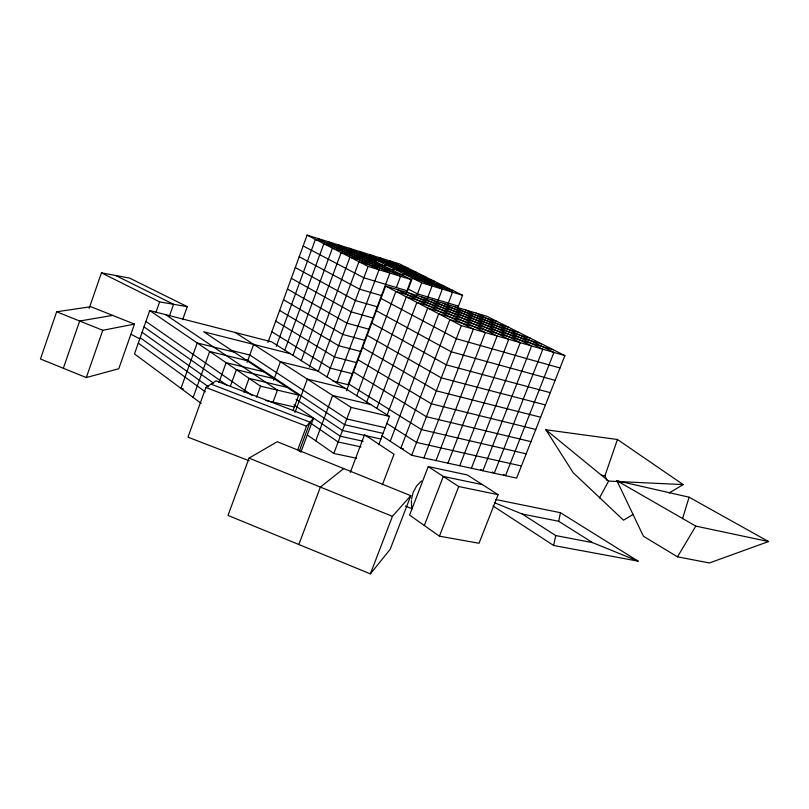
<?xml version="1.0" encoding="UTF-8"?>
<svg xmlns="http://www.w3.org/2000/svg" width="809" height="809" viewBox="0 0 809 809"><rect width="100%" height="100%" fill="white"/><g stroke="black" fill="none" stroke-linecap="round" stroke-linejoin="round"><path stroke-width="1.21" d="M495.705 499.517L560.465 512.714L638.119 561.153L553.669 545.499L555.722 535.568L522.199 514.008L494.623 502.793M638.119 561.153L592.481 542.596L558.695 521.269L560.465 512.714M411.548 499.123L413.207 492.206L416.605 485.997L421.519 480.9M682.533 518.721L689.096 497.201L616.913 480.728L643.448 536.276L677.497 556.835L709.422 562.963L768.55 541.545L689.096 497.201M56.66 311.778L40.45 358.994L86.3 377.57L118.781 368.722L134.446 324.126L90.891 306.702L56.66 311.778L102.763 330.294L134.446 324.126M63.335 368.267L79.676 321.021L112.633 315.399M606.871 480.253L604.97 475.692L617.449 439.499L545.883 429.761L573.187 472.709L623.496 520.177L633.275 514.362M89.172 308.31L101.449 272.845L129.592 278.084L187.253 306.651L182.622 319.676M86.3 377.57L102.763 330.294M378.764 444.667L389.483 416.402L271.581 341.813L149.756 310.575L134.486 353.917L201.208 403.408M155.904 312.486L159.636 301.909L187.253 306.651M169.475 315.925L173.591 304.305L115.677 275.495M193.159 397.441L209.683 351.48L246.907 360.592M300.827 452.302L313.467 418.314L216.003 380.827L205.891 387.491L187.981 437.173L249.223 460.786M218.936 382.586L226.126 362.695L263.673 371.766M230.373 386.237L236.37 369.693L274.13 378.723M247.079 362.442L253.632 344.412M243.994 392.314L249.071 378.359L287.074 387.359M267.971 342.369L307.096 235.126L399.434 263.896L462.576 295.275L457.611 308.28M256.524 397.168L260.538 386.186L149.756 310.575M276.294 346.333L315.409 239.393L408.049 268.173M273.664 380.2L280.43 361.734L317.664 370.967M284.738 350.368L323.843 243.721L416.807 272.522M249.051 458.116L228.017 515.424L370.38 573.874L390.181 549.301L410.79 495.695L277.254 441.724L249.051 458.116L392.426 516.344L410.79 495.695M273.027 402.124L277.436 390.14L165.623 314.65M292.919 355.545L332.418 248.11L374.931 261.256M301.221 360.804L341.125 252.58L383.79 265.726M293.05 410.547L298.754 395.136L203.656 331.761L290.391 353.705M309.26 367.246L349.963 257.11L392.78 270.267M295.012 412.438L307.339 379.118L345.018 388.269M318.24 371.564L358.953 261.722L401.911 274.888M297.732 449.814L306.5 426.201L313.467 418.314M299.239 451.25L310.039 422.197L211.028 384.113M326.947 377.075L368.085 266.404L307.096 235.126M375.74 262.187L376.529 260.043M337.171 382.02L379.037 269.751L317.775 238.453M315.753 440.834L332.661 395.48L370.744 404.551M384.487 266.606L385.286 264.452L425.686 276.941M346.464 390.737L385.62 286.083L486.937 316.319L564.884 355.606L516.627 478.099L411.68 455.275L381.888 435.798M393.366 271.096L394.175 268.932L434.696 281.421M298.855 544.508L320.394 487.089L343.724 468.583M356.708 458.268L333.844 453.465L351.116 407.412L235.166 332.479M396.38 287.549L400.586 276.334L338.809 245.006M356.678 395.834L395.864 291.432L497.515 321.648M402.386 275.657L403.206 273.472L443.848 285.971M406.158 292.949L411.194 279.57L349.164 248.232M406.573 293.485L412.368 278.094L453.141 290.583M366.649 402.144L406.28 296.873L508.264 327.069M416.665 296.074L421.681 282.776L359.418 251.427M350.327 472.365L364.546 434.696L394.023 454.223L382.374 484.803M376.802 408.565L416.898 302.414L519.206 332.58M427.061 299.178L432.067 285.951L369.571 254.592M387.127 415.108L427.698 308.047L530.33 338.192M437.345 302.242L442.341 289.096L379.623 257.717M390.231 441.259L438.7 313.801L541.646 343.896M447.529 305.276L452.514 292.201L389.574 260.822M411.68 455.275L461.322 325.602L385.62 286.083M370.38 573.874L392.426 516.344M423.916 457.934L473.396 329.111L397.401 289.602M428.244 466.601L409.576 515.111L439.429 536.175L479.019 543.274L498.111 494.673L467.278 474.934L428.244 466.601L458.723 486.533L498.111 494.673M436 460.564L485.329 332.56L409.051 293.07M447.933 463.163L497.11 335.978L420.559 296.509M424.31 525.516L443.292 476.44L482.508 484.682M459.724 465.721L508.75 339.345L431.945 299.906M439.429 536.175L458.723 486.533M471.384 468.259L520.258 342.682L443.19 303.264M599.469 497.899L608.621 481.092L683.201 484.601L669.094 493.005M677.497 556.835L695.801 526.113L768.55 541.545M601.299 475.348L604.97 475.692M555.722 535.568L592.481 542.596M522.199 514.008L558.695 521.269M360.986 446.922L338.142 441.987L310.605 423.117M403.297 448.742L400.859 448.206L449.905 319.646L553.164 349.7M363.14 441.249L340.296 436.243L293.991 404.813M380.897 439.024L342.46 430.489L296.033 399.292M383.041 433.381L344.624 424.725L247.847 360.318L244.187 359.429M183.309 388.917L180.973 388.391L197.224 342.976L234.195 352.117M521.4 465.984L416.584 442.452L386.641 423.279M265.787 400.475L294.365 406.998M385.185 427.728L346.788 418.961L249.779 355.02L230.262 350.186M526.184 453.829L421.509 429.599L348.942 384.123M260.538 386.186L298.754 395.136M351.116 407.412L389.483 416.402M530.987 441.653L426.444 416.716L353.493 371.968M332.752 380.938L348.103 384.7L389.867 273.058L328.343 241.749M535.791 429.458L431.389 403.802L358.043 359.783M352.239 373.647L330.274 368.135L271.854 331.751M540.614 417.222L436.344 390.848L362.614 347.577M356.385 362.563L334.43 356.931L275.738 321.102M545.448 404.955L441.309 377.864L367.195 335.331M360.541 351.46L338.607 345.696L279.631 310.434M550.292 392.668L446.295 364.849L371.786 323.064M364.707 340.336L342.794 334.441L283.524 299.734M368.874 329.182L346.98 323.165L287.438 289.025M555.146 380.341L451.291 351.804L376.387 310.767M373.06 318.008L351.187 311.859L291.351 278.286M560.01 367.994L456.296 338.718L380.999 298.44M377.247 306.803L355.394 300.533L295.275 267.536M461.322 325.602L564.884 355.606M381.443 295.578L359.621 289.187L299.209 256.756M406.998 290.724L363.848 277.811L303.142 245.946M458.43 306.115L417.495 293.869L408.232 289.096M368.085 266.404L411.194 279.57M421.681 282.776L462.576 295.275M405.299 506.11L412.226 508.76M205.891 387.491L306.5 426.201M101.449 272.845L159.636 301.909M476.188 313.113L553.932 352.431L505.514 475.682L503.491 474.418M465.317 309.867L542.839 349.225L494.269 473.235L492.256 471.971M454.314 306.581L531.614 345.969L482.892 470.757L480.88 469.493M131.139 334.36L139.997 338.971M616.913 480.728L695.801 526.113M493.055 505.999L553.669 545.499M617.449 439.499L683.201 484.601M145.923 321.446L251.973 395.379M307.471 435.05L333.844 453.465M144.012 326.876L226.894 385.266M142.101 332.297L213.596 383.193M140.2 337.707L208.459 386.813M138.288 343.117L205.365 391.869M545.883 429.761L608.621 481.092M411.397 500.609L411.619 507.627"/></g></svg>
